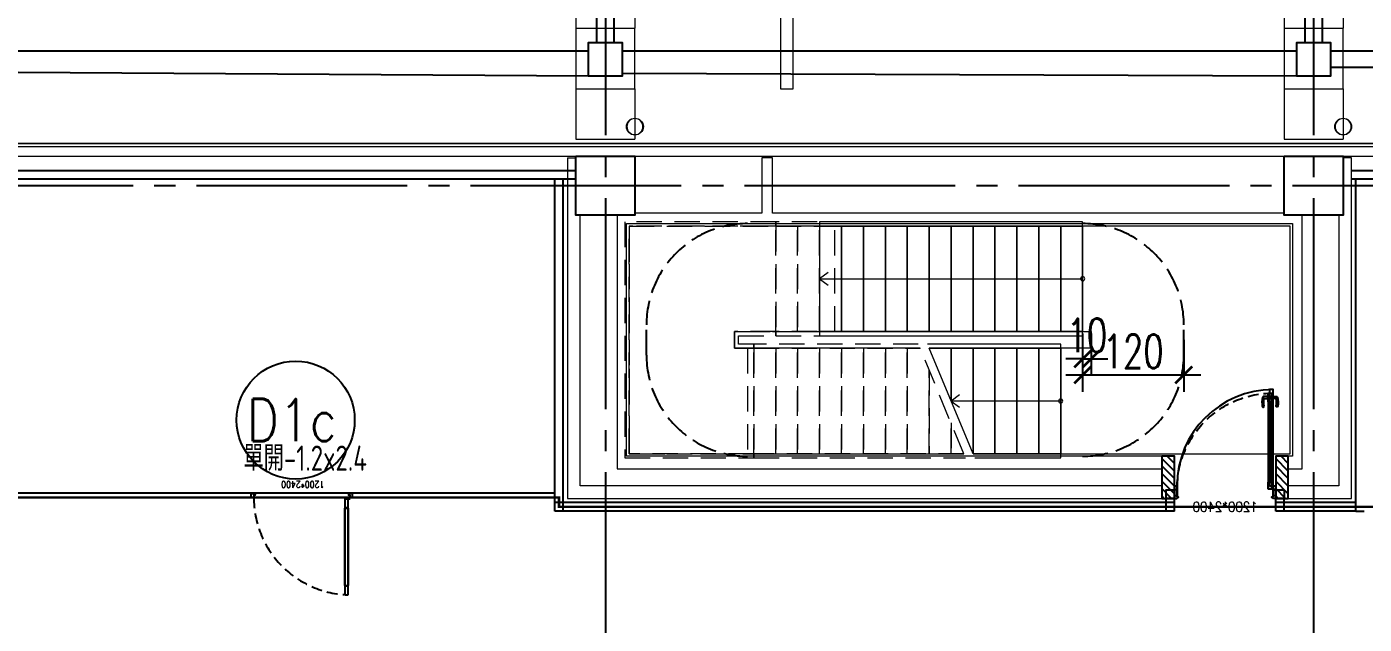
# Model space of a CAD drawing. Extents: x -960 to 27370, y -1283 to 11880.
# Drawn here: x 16954 to 18540, y 8480 to 9189 of the extents above; entities that cross this region are included whole.
import ezdxf
from ezdxf.enums import TextEntityAlignment as Align

# ---------------------------------------------------------------- set-up
doc = ezdxf.new("R2010")
doc.units = 0
doc.header["$LTSCALE"] = 100
for name, pattern in [('188K-SM-03-F10-ARCH-PA-Y2257103$0$AP5A-SM-03-F20-ARCH-PA-Y2230801+Y2230803$0$ALL-PA-TXT-Y2221201$0$DASHED', [19.05, 12.7, -6.35]), ('188K-SM-03-F10-ARCH-PA-Y2257103$0$HIDDEN2', [0.1875, 0.125, -0.0625]), ('X-S-FAB-L10$0$COL-CEN-LIN', [3.25, 2.5, -0.25, 0.25, -0.25]), ('X-S-FAB-L10$0$HIDDEN', [0.4, 0.3, -0.1]), ('X-S-FAB-L10$0$JJP_虛線(退縮線、投影線、地下室範圍、非屬本工程、圖面分區)', [0.45, 0.3, -0.15]), ('X-S-FAB-L10$0$虛線', [0.846667, 0.423333, -0.423333])]:
    doc.linetypes.add(name, pattern=pattern)
for name, color, linetype in [('188K-SM-03-F10-ARCH-PA-Y2257103$0$K-0-Door-TXT', 53, 'Continuous'), ('188K-SM-03-F10-ARCH-PA-Y2257103$0$K-AREA', 53, 'Continuous'), ('188K-SM-03-F10-ARCH-PA-Y2257103$0$K-Door', 53, 'Continuous'), ('188K-SM-03-F10-ARCH-PA-Y2257103$0$K-P1S-4.2-單抗', 53, 'Continuous'), ('188K-SM-03-F10-ARCH-PA-Y2257103$0$K-TXT', 53, 'Continuous'), ('188K-SM-03-F10-ARCH-PA-Y2257103$0$K-岩棉 2hr 7.5-單抗', 53, 'Continuous'), ('188K-SM-03-F10-ARCH-PA-Y2257103$0$K-岩棉 2hr 7.5-非抗', 53, 'Continuous'), ('188K-SM-03-F10-ARCH-PA-Y2257103$0$非YK-K-防火門', 53, 'Continuous'), ('X-S-FAB-L10$0$0-DIM-TXT', 8, 'Continuous'), ('X-S-FAB-L10$0$A-OBJE-MEP', 8, 'Continuous'), ('X-S-FAB-L10$0$A-STRS', 8, 'Continuous'), ('X-S-FAB-L10$0$A-WALL-EX', 8, 'Continuous'), ('X-S-FAB-L10$0$A-WALL-IN', 8, 'Continuous'), ('X-S-FAB-L10$0$BLOCK', 8, 'Continuous'), ('X-S-FAB-L10$0$CCL', 8, 'X-S-FAB-L10$0$COL-CEN-LIN'), ('X-S-FAB-L10$0$COL-S', 8, 'Continuous'), ('X-S-FAB-L10$0$DW_Frame', 8, 'Continuous'), ('X-S-FAB-L10$0$HID', 8, 'X-S-FAB-L10$0$HIDDEN'), ('X-S-FAB-L10$0$S-BEAM-SHOW', 8, 'Continuous'), ('X-S-FAB-L10$0$S-SLAB-SHOW', 8, 'Continuous'), ('X-S-FAB-L10$0$Steel Frame-188K', 8, 'Continuous'), ('X-S-FAB-L10$0$WALL_188K_IN', 8, 'Continuous')]:
    doc.layers.add(name, color=color, linetype=linetype)
doc.styles.add('188K-SM-03-F10-ARCH-PA-Y2257103$0$AA-TXT', font='isocp.shx', dxfattribs={"width": 0.8, "bigfont": 'chineset.shx'})
doc.styles.add('188K-SM-03-F10-ARCH-PA-Y2257103$0$AP5A-SM-03-F20-ARCH-PA-Y2230801+Y2230803$0$ALL-PA-TXT-Y2221201$0$Standard', font='txt.shx', dxfattribs={"bigfont": 'chineset.shx'})
doc.styles.add('188K-SM-03-F10-ARCH-PA-Y2257103$0$Standard', font='txt.shx', dxfattribs={"bigfont": 'chineset.shx'})
doc.styles.add('X-S-FAB-L10$0$CHINA', font='simplex.shx', dxfattribs={"width": 0.75, "bigfont": 'chineset.shx'})
doc.styles.add('X-S-FAB-L10$0$DimStyUse', font='romans.shx', dxfattribs={"width": 0.7})
doc.styles.add('X-S-FAB-L10$0$Standard', font='', dxfattribs={"width": 0.8})
doc.styles.add('X-S-FAB-L10$0$TG_NOTE_TEXT', font='simplex.shx', dxfattribs={"width": 0.75, "bigfont": 'chineset.shx'})
doc.styles.get('X-S-FAB-L10$0$Standard').set_extended_font_data('Microsoft JhengHei')
doc.dimstyles.new('X-S-FAB-L10$0$SLASHM', dxfattribs={"dimtxt": 40, "dimasz": 20, "dimexe": 20, "dimexo": 0, "dimgap": 8, "dimtad": 1, "dimdsep": 46, "dimtxsty": 'X-S-FAB-L10$0$DimStyUse', "dimblk": 'X-S-FAB-L10$0$_ArchTick', "dimcen": 10, "dimdle": 20, "dimclrt": 2, "dimazin": 0, "dimtfac": 1, "dimtix": 1, "dimtmove": 2, "dimatfit": 3, "dimfxl": 10, "dimtolj": 1, "dimarcsym": 0})

# ---------------------------------------------------------------- blocks, each defined once
blk = doc.blocks.new('X-S-FAB-L10$0$FAB2-L05')
at = {"layer": 'X-S-FAB-L10$0$CCL'}
for p, q in [((-8520, 11005), (-8520, 0)), ((-7680, 11005), (-7680, 0)), ((-26880, 9720), (1210, 9720))]:
    blk.add_line(p, q, dxfattribs=at)
at = {"layer": 'X-S-FAB-L10$0$COL-S'}
for points in [[(-8540, 9890), (-8500, 9890), (-8500, 9850), (-8540, 9850)], [(-7700, 9890), (-7660, 9890), (-7660, 9850), (-7700, 9850)], [(-8555, 9755), (-8485, 9755), (-8485, 9685), (-8555, 9685)], [(-7715, 9755), (-7645, 9755), (-7645, 9685), (-7715, 9685)]]:
    blk.add_lwpolyline(points, close=True, dxfattribs=at)
blk = doc.blocks.new('X-S-FAB-L10$0$_ArchTick')
at = {"color": 0, "linetype": 'ByBlock', "const_width": 0.15}
blk.add_lwpolyline([(-0.5, -0.5), (0.5, 0.5)], dxfattribs=at)
blk = doc.blocks.new('*D219')
at = {"layer": 'DefPoints', "color": 0, "lineweight": -2, "transparency": 16777216}
for p, q in [((18206, 8818.2), (18206, 8755.4)), ((18326, 8817), (18326, 8755.4)), ((18186, 8775.4), (18346, 8775.4))]:
    blk.add_line(p, q, dxfattribs=at)
at = {"layer": 'DefPoints', "color": 0, "transparency": 16777216}
for p in [(18206, 8818.2), (18326, 8817), (18326, 8775.4)]:
    blk.add_point(p, dxfattribs=at)
at = {"layer": 'DefPoints', "color": 0, "lineweight": -2, "transparency": 16777216, "xscale": 20, "yscale": 20, "zscale": 20, "rotation": 180}
blk.add_blockref('X-S-FAB-L10$0$_ArchTick', (18206, 8775.4), dxfattribs=at)
at = {"layer": 'DefPoints', "color": 0, "lineweight": -2, "transparency": 16777216, "xscale": 20, "yscale": 20, "zscale": 20}
blk.add_blockref('X-S-FAB-L10$0$_ArchTick', (18326, 8775.4), dxfattribs=at)
at = {"layer": 'DefPoints', "color": 2, "transparency": 16777216, "insert": (18266, 8803.4), "char_height": 40, "attachment_point": 5, "style": 'X-S-FAB-L10$0$DimStyUse'}
blk.add_mtext('\\A1;120', dxfattribs=at)
blk = doc.blocks.new('*D220')
at = {"layer": 'DefPoints', "color": 0, "lineweight": -2, "transparency": 16777216}
for p, q in [((18206, 8824.5), (18206, 8774.373373)), ((18216, 8824.5), (18216, 8774.373373)), ((18206, 8794.373373), (18186, 8794.373373)), ((18206, 8794.373373), (18216, 8794.373373)), ((18216, 8794.373373), (18236, 8794.373373))]:
    blk.add_line(p, q, dxfattribs=at)
at = {"layer": 'DefPoints', "color": 0, "transparency": 16777216}
for p in [(18206, 8824.5), (18216, 8824.5), (18216, 8794.373373)]:
    blk.add_point(p, dxfattribs=at)
at = {"layer": 'DefPoints', "color": 0, "lineweight": -2, "transparency": 16777216, "xscale": 20, "yscale": 20, "zscale": 20}
blk.add_blockref('X-S-FAB-L10$0$_ArchTick', (18206, 8794.373373), dxfattribs=at)
at = {"layer": 'DefPoints', "color": 0, "lineweight": -2, "transparency": 16777216, "xscale": 20, "yscale": 20, "zscale": 20, "rotation": 180}
blk.add_blockref('X-S-FAB-L10$0$_ArchTick', (18216, 8794.373373), dxfattribs=at)
at = {"layer": 'DefPoints', "color": 2, "transparency": 16777216, "insert": (18211, 8822.373373), "char_height": 40, "attachment_point": 5, "style": 'X-S-FAB-L10$0$DimStyUse'}
blk.add_mtext('\\A1;10', dxfattribs=at)
blk = doc.blocks.new('188K-SM-03-F10-ARCH-PA-Y2257103$0$F14P8-SM-03-FB1-ARCH-PA(B)-Y2210902$0$18P2-XFDP40$0$GAD2205')
blk.add_lwpolyline([(0, 1), (0, 1), (-18, 1, -0.414214), (-18, 2), (-18, 3, -0.414214), (-18, 3), (-14, 3, 0.414214), (-13, 4), (-13, 4, 0.414214), (-14, 4), (-18, 4, -0.414214), (-18, 5), (-18, 12, -0.414214), (-18, 12), (-18, 12, 0.414214), (-18, 12), (-18, 14, 0.72636), (-19, 14), (-19, 13, 0.158507), (-19, 13), (-19, 0, 0.414214), (-19, 0), (19, 0, 0.414214), (19, 0), (19, 13, 0.158507), (19, 13), (19, 14, 0.72636), (18, 14), (18, 12, 0.414214), (18, 12, -0.414214), (18, 12), (18, 5, -0.414214), (18, 4), (14, 4, 0.414214), (13, 4), (13, 4, 0.414214), (14, 3), (18, 3, -0.414214), (18, 3), (18, 2, -0.414214), (18, 1), (0, 1)], format="xyb", close=True)
blk = doc.blocks.new('188K-SM-03-F10-ARCH-PA-Y2257103$0$(FS1-4)1hr單開防火門-1200x2400')
for p, q in [((8.8, 117.1, 0), (9.6, 117.1, 0)), ((8.8, 112.2, 0), (8.8, 117.1, 0)), ((9.6, 112.2, 0), (8.8, 112.2, 0)), ((9.6, 117.1, 0), (9.6, 112.2, 0)), ((9.6, 115.7, 0), (13.6, 115.7, 0)), ((13.5, 113.5, 0), (9.6, 113.5, 0)), ((13.6, 115.7, 0), (15, 115.7, 0)), ((0, 4.5), (0, -4.5)), ((2.8, 5), (0.5, 5)), ((3, -3.2), (3, 4.8)), ((117, -3.2), (117, 4.8)), ((117.2, 5), (119.5, 5)), ((120, 4.5), (120, -4.5)), ((0.5, -5), (2.8, -5)), ((2.8, -5), (4.4, -4)), ((3.8, -3.2), (3, -3.2)), ((3.6, -3.5), (3.6, -3.3)), ((3.6, -3.3), (3.8, -3.3)), ((4.4, -3.5), (3.6, -3.5)), ((4.4, -3.2), (4.2, -3.2)), ((4.2, -3.3), (4.4, -3.3)), ((4.4, -3.3), (4.4, -3.5)), ((4.5, -3.7), (4.5, -3.3)), ((115.5, -3.7), (115.5, -3.3)), ((115.6, -3.2), (115.8, -3.2)), ((115.6, -3.3), (115.6, -3.5)), ((115.8, -3.3), (115.6, -3.3)), ((115.6, -3.5), (116.4, -3.5)), ((117.2, -5), (115.6, -4)), ((116.2, -3.2), (117, -3.2)), ((116.4, -3.3), (116.2, -3.3)), ((116.4, -3.5), (116.4, -3.3)), ((119.5, -5), (117.2, -5))]:
    blk.add_line(p, q)
at = {"elevation": 0}
blk.add_lwpolyline([(4, 115.7), (0, 115.7), (-1.4, 115.7, 0.327495), (-2.2, 115, 0.089847), (-2.4, 104.3, 1.144881), (-0.5, 104.7, -0.137079), (-0.5, 113, -0.349357), (0, 113.5), (4, 113.5)], format="xyb", dxfattribs=at)
for points in [[(4.8, 112.2), (4.8, 117.1), (4, 117.1), (4, 112.2)], [(-10, -5), (0, -5), (0, 5), (-10, 5)], [(120, -5), (130, -5), (130, 5), (120, 5)]]:
    blk.add_lwpolyline(points, close=True)
at = {"ltscale": 5}
for points in [[(8.8, 109.6), (8.8, 119.7), (4.8, 119.7), (4.8, 109.6)], [(5, 109.2), (5, 14.8), (5, 14.8), (5, 109.2)], [(8.6, 14.8), (8.5, 14.8), (8.5, 109.2), (8.6, 109.2)], [(8.8, 6.1), (8.8, 14.4), (4.8, 14.4), (4.8, 6.1)]]:
    blk.add_lwpolyline(points, close=True, dxfattribs=at)
blk.add_lwpolyline([(4.8, 109.7), (4.8, 108.4, 0.158507), (4.9, 108.4), (4.9, 108.3, 0.72636), (5, 108.3), (5, 108.5, 0.414214), (5, 108.5, -0.414214), (4.9, 108.5), (4.9, 109.2, -0.414214), (5, 109.2), (5.4, 109.2, 0.414214), (5.4, 109.3), (5.4, 109.3, 0.414214), (5.4, 109.3), (5, 109.3, -0.414214), (4.9, 109.4), (4.9, 109.5, -0.414214), (5, 109.6), (6.8, 109.6), (6.8, 109.6), (6.8, 109.6), (8.6, 109.6, -0.414214), (8.6, 109.5), (8.6, 109.4, -0.414214), (8.6, 109.3), (8.2, 109.3, 0.414214), (8.1, 109.3), (8.1, 109.3, 0.414214), (8.2, 109.2), (8.6, 109.2, -0.414214), (8.6, 109.2), (8.6, 108.5, -0.414214), (8.6, 108.5), (8.6, 108.5, 0.414214), (8.6, 108.5), (8.6, 108.3, 0.72636), (8.6, 108.3), (8.7, 108.4, 0.158507), (8.7, 108.4), (8.7, 109.7, 0.414214), (8.7, 109.7), (4.9, 109.7, 0.414214)], format="xyb", close=True, dxfattribs=at)
at = {"ltscale": 500}
for points in [[(3.2, -2.4), (3.2, 5.6), (3, 5.6), (3, -2.4)], [(8.5, 6.6), (4, 6.6), (4, 6.3), (8.5, 6.3)]]:
    blk.add_lwpolyline(points, close=True, dxfattribs=at)
at = {"linetype": '188K-SM-03-F10-ARCH-PA-Y2257103$0$HIDDEN2'}
blk.add_arc((3.4, 6.1), 113.7, 359.4256, 87.3094, dxfattribs=at)
at = {"extrusion": (0, 0, -1)}
for centre, major_axis, start_param, end_param in [((13.5, 113, 0), (-0.417, 0.417), 0.901482, 2.245889), ((-0.8, 108.9, 0), (10.9, 10.9), 0.51383, 1.058752), ((14.9, 114.8, 0), (-0.624, 0.624), 0.866962, 2.13291), ((-13.8, 109, 0), (21.3, 21.3), 0.585307, 0.943734), ((15, 104.3, 0), (0.707, 0.707), 0.872811, 4.284184)]:
    blk.add_ellipse(centre, major_axis=major_axis, ratio=1, start_param=start_param, end_param=end_param, dxfattribs=at)
for centre, major_axis, start_param, end_param in [((0.5, 4.5), (0.354, -0.354), 2.356194, 3.926991), ((2.8, 4.8), (0.106, -0.106), 7.068583, 8.63938), ((117.2, 4.8), (-0.106, -0.106), -2.356194, -0.785398), ((119.5, 4.5), (-0.354, -0.354), 2.356194, 3.926991), ((0.5, -4.5), (-0.354, -0.354), 5.497787, 7.068583), ((3.8, -3.3), (-0.0354, -0.0354), 0.785398, 3.926991), ((4.2, -3.3), (-0.0354, -0.0354), 3.926991, 7.068583), ((4.4, -3.3), (0.0354, -0.0354), 7.068583, 8.63938), ((4.2, -3.7), (0.212, -0.212), 6.162283, 7.068583), ((115.6, -3.3), (-0.0354, -0.0354), -2.356194, -0.785398), ((115.8, -3.7), (-0.212, -0.212), -0.785398, 0.120903), ((115.8, -3.3), (0.0354, -0.0354), -0.785398, 2.356194), ((116.2, -3.3), (0.0354, -0.0354), 2.356194, 5.497787), ((119.5, -4.5), (0.354, -0.354), -0.785398, 0.785398)]:
    blk.add_ellipse(centre, major_axis=major_axis, ratio=1, start_param=start_param, end_param=end_param)
at = {"ltscale": 500, "extrusion": (0, 0, -1)}
blk.add_ellipse((3.4, 6.1), major_axis=(-0.495, 0.495), ratio=1, start_param=5.497787, end_param=11.780972, dxfattribs=at)
at = {"ltscale": 5, "xscale": 0.1000000000058208, "yscale": 0.1000000000058208, "zscale": 0.1000000000058208}
blk.add_blockref('188K-SM-03-F10-ARCH-PA-Y2257103$0$F14P8-SM-03-FB1-ARCH-PA(B)-Y2210902$0$18P2-XFDP40$0$GAD2205', (6.8, 14.3), dxfattribs=at)
at = {"color": 8, "style": '188K-SM-03-F10-ARCH-PA-Y2257103$0$Standard', "width": 0.85}
blk.add_text('1200*2400', height=12, dxfattribs=at).set_placement((60, -15, 0), align=Align.MIDDLE_CENTER)
blk = doc.blocks.new('188K-SM-03-F10-ARCH-PA-Y2257103$0$單開庫板門-1200x2400)圓型拉環鎖+輔助鎖)')
at = {"ltscale": 0.1}
for p, q in [((26008.6, -11403.6), (26004.5, -11403.6)), ((26004.5, -11403.6), (26004.5, -11414.1)), ((26008.6, -11414.1), (26008.6, -11403.6)), ((26004.5, -11414.1), (26004.5, -11415.3)), ((26004.5, -11414.1), (26008.6, -11414.1)), ((26004.5, -11415.4), (26004.6, -11415.5)), ((26008.6, -11414), (26004.6, -11414)), ((26004.6, -11414.3), (26004.6, -11414.2)), ((26004.6, -11415.3), (26004.6, -11414.5)), ((26004.7, -11414.1), (26006.5, -11414.1)), ((26005.1, -11414.4), (26004.7, -11414.4)), ((26004.7, -11414.5), (26005.1, -11414.5)), ((26004.7, -11414.5), (26004.7, -11506)), ((26004.7, -11506), (26004.7, -11414.5)), ((26004.7, -11414.5), (26004.7, -11414.5)), ((26004.7, -11415.4), (26004.7, -11415.3)), ((26005.2, -11414.4), (26005.2, -11414.4)), ((26006.5, -11414.1), (26006.6, -11414.1)), ((26006.6, -11414.1), (26006.6, -11414.1)), ((26006.6, -11414.1), (26008.4, -11414.1)), ((26008.4, -11414.4), (26008, -11414.4)), ((26008, -11414.4), (26008, -11414.4)), ((26008, -11414.5), (26008.4, -11414.5)), ((26008.4, -11506), (26008.4, -11414.5)), ((26008.4, -11414.5), (26008.4, -11414.5)), ((26008.4, -11414.5), (26008.4, -11506)), ((26008.4, -11415.3), (26008.4, -11415.4)), ((26008.5, -11414.2), (26008.5, -11414.3)), ((26008.5, -11414.5), (26008.5, -11415.3)), ((26008.5, -11415.5), (26008.6, -11415.4)), ((26008.6, -11415.3), (26008.6, -11414.1)), ((26008.6, -11506.4), (26004.5, -11506.4)), ((26004.5, -11506.4), (26004.5, -11518)), ((26004.7, -11506), (26004.7, -11506)), ((26008.4, -11506), (26008.4, -11506)), ((26008.6, -11518), (26008.6, -11506.4)), ((25999.5, -11519.7), (25999.5, -11523.2)), ((26002.5, -11519.1), (26000, -11519.1)), ((26000, -11523.7), (26002.4, -11523.7)), ((26002.4, -11523.7), (26004.1, -11522.6)), ((26002.9, -11518.5), (26002.6, -11518.5)), ((26002.6, -11518.5), (26002.6, -11521)), ((26002.6, -11521.9), (26002.6, -11519.3)), ((26002.6, -11521), (26002.9, -11521)), ((26003.4, -11521.9), (26002.6, -11521.9)), ((26002.9, -11521), (26002.9, -11518.5)), ((26003.3, -11522.2), (26003.3, -11522)), ((26003.3, -11522), (26003.4, -11522)), ((26004, -11522.2), (26003.3, -11522.2)), ((26008.3, -11517.5), (26003.6, -11517.5)), ((26003.6, -11517.5), (26003.6, -11517.7)), ((26003.6, -11517.7), (26008.3, -11517.7)), ((26004.1, -11521.9), (26003.9, -11521.9)), ((26003.9, -11522), (26004, -11522)), ((26004, -11522), (26004, -11522.2)), ((26004.2, -11522.4), (26004.2, -11521.9)), ((26004.5, -11518), (26008.6, -11518)), ((26008.3, -11517.7), (26008.3, -11517.5)), ((26114.8, -11521.9), (26115.1, -11521.9)), ((26114.8, -11522.4), (26114.8, -11521.9)), ((26114.9, -11522), (26114.9, -11522.2)), ((26115.1, -11522), (26114.9, -11522)), ((26114.9, -11522.2), (26115.7, -11522.2)), ((26116.6, -11523.7), (26114.9, -11522.6)), ((26115.5, -11521.9), (26116.3, -11521.9)), ((26115.7, -11522), (26115.5, -11522)), ((26115.7, -11522.2), (26115.7, -11522)), ((26116.3, -11521.9), (26116.3, -11519.3)), ((26116.5, -11519.1), (26119, -11519.1)), ((26119, -11523.7), (26116.6, -11523.7)), ((26119.5, -11519.7), (26119.5, -11523.2))]:
    blk.add_line(p, q, dxfattribs=at)
blk.add_lwpolyline([(26006.6, -11506.4), (26006.5, -11506.3), (26004.7, -11506.3, -0.414214), (26004.6, -11506.3), (26004.6, -11506.1, -0.414214), (26004.7, -11506.1), (26005.1, -11506.1, 0.414214), (26005.2, -11506.1), (26005.2, -11506, 0.414214), (26005.1, -11506), (26004.7, -11506, -0.414214), (26004.6, -11506), (26004.6, -11505.2, -0.414214), (26004.7, -11505.2), (26004.7, -11505.2, 0.414214), (26004.7, -11505.2), (26004.7, -11505, 0.72636), (26004.6, -11505), (26004.5, -11505.1, 0.158507), (26004.5, -11505.2), (26004.5, -11506.4, 0.414214), (26004.6, -11506.5), (26008.6, -11506.5, 0.414214), (26008.6, -11506.4), (26008.6, -11505.2, 0.158507), (26008.6, -11505.1), (26008.5, -11505, 0.72636), (26008.4, -11505), (26008.4, -11505.2, 0.414214), (26008.5, -11505.2, -0.414214), (26008.5, -11505.2), (26008.5, -11506, -0.414214), (26008.4, -11506), (26008, -11506, 0.414214), (26008, -11506), (26008, -11506.1, 0.414214), (26008, -11506.1), (26008.4, -11506.1, -0.414214), (26008.5, -11506.1), (26008.5, -11506.3, -0.414214), (26008.4, -11506.3), (26006.6, -11506.3)], format="xyb", close=True, dxfattribs=at)
for points in [[(25999.5, -11518.9), (25999.5, -11523.9)], [(26119.5, -11518.9), (26119.5, -11523.9)]]:
    blk.add_lwpolyline(points)
at = {"linetype": '188K-SM-03-F10-ARCH-PA-Y2257103$0$AP5A-SM-03-F20-ARCH-PA-Y2230801+Y2230803$0$ALL-PA-TXT-Y2221201$0$DASHED', "ltscale": 0.01}
blk.add_arc((26001.1, -11518.7), 115.3, 359.8531, 85.8135, dxfattribs=at)
at = {"ltscale": 0.1}
for centre, radius, start, end in [((26004.6, -11414.1), 0.0313, 90, 180), ((26004.6, -11415.3), 0.0313, 180, 216.0274), ((26004.7, -11414.2), 0.0313, 90, 180), ((26004.7, -11414.3), 0.0313, 180, 270), ((26004.7, -11414.5), 0.0313, 90, 180), ((26004.7, -11415.3), 0.0209, 180, 270), ((26004.7, -11415.4), 0.0313, 216.0274, 360), ((26004.7, -11415.3), 0.0209, 360, 90), ((26005.1, -11414.4), 0.0313, 270, 0), ((26005.1, -11414.4), 0.0313, 0, 90), ((26008, -11414.4), 0.0313, 90, 180), ((26008, -11414.4), 0.0313, 180, 270), ((26008.4, -11414.2), 0.0313, 360, 90), ((26008.4, -11414.3), 0.0313, 270, 0), ((26008.4, -11414.5), 0.0313, 0, 90), ((26008.5, -11415.3), 0.0209, 90, 180), ((26008.5, -11415.4), 0.0313, 180, 323.9726), ((26008.5, -11415.3), 0.0209, 270, 360), ((26008.6, -11414.1), 0.0313, 360, 90), ((26008.6, -11415.3), 0.0313, 323.9726, 360)]:
    blk.add_arc(centre, radius, start, end, dxfattribs=at)
for centre, major_axis, start_param, end_param in [((26000, -11519.7), (0.369, -0.369), 2.356194, 3.926991), ((26000, -11523.2), (-0.369, -0.369), 5.497787, 7.068583), ((26002.5, -11519.3), (0.111, -0.111), 7.068583, 8.63938), ((26003.4, -11521.9), (-0.0369, -0.0369), 0.785398, 3.926991), ((26003.9, -11521.9), (-0.0369, -0.0369), 3.926991, 7.068583), ((26004.1, -11521.9), (0.0369, -0.0369), 7.068583, 8.63938), ((26003.9, -11522.4), (0.221, -0.221), 6.162283, 7.068583), ((26114.8, -11521.9), (-0.0369, -0.0369), -2.356194, -0.785398), ((26115.1, -11522.4), (-0.221, -0.221), -0.785398, 0.120903), ((26115.1, -11521.9), (0.0369, -0.0369), -0.785398, 2.356194), ((26115.5, -11521.9), (0.0369, -0.0369), 2.356194, 5.497787), ((26116.5, -11519.3), (-0.111, -0.111), -2.356194, -0.785398), ((26119, -11519.7), (-0.369, -0.369), 2.356194, 3.926991), ((26119, -11523.2), (0.369, -0.369), -0.785398, 0.785398)]:
    blk.add_ellipse(centre, major_axis=major_axis, ratio=1, start_param=start_param, end_param=end_param, dxfattribs=at)
at = {"ltscale": 0.1, "extrusion": (0, 0, -1)}
blk.add_ellipse((26003.1, -11517.9), major_axis=(-0.516, 0.516), ratio=1, start_param=5.497787, end_param=11.780972, dxfattribs=at)
at = {"color": 8, "ltscale": 0.1, "style": '188K-SM-03-F10-ARCH-PA-Y2257103$0$AP5A-SM-03-F20-ARCH-PA-Y2230801+Y2230803$0$ALL-PA-TXT-Y2221201$0$Standard', "width": 0.85}
blk.add_text('1200*2400', height=8, dxfattribs=at).set_placement((26058.4, -11534.4), align=Align.MIDDLE_CENTER)
blk = doc.blocks.new('188K-SM-03-F10-ARCH-PA-Y2257103')
at = {"layer": '188K-SM-03-F10-ARCH-PA-Y2257103$0$K-AREA', "const_width": 3, "elevation": 0}
blk.add_lwpolyline([(4365, 8630), (17585, 8630), (17585, 8619), (18927.5, 8619), (18927.5, 8262.5), (19320, 8262.5), (19320, 7545), (19275, 7545), (19275, 7455), (19320, 7455), (19320, 7320), (21650, 7320), (21650, 5950), (24305, 5950), (24305, 5575), (23575, 5575), (23575, 5050), (23490, 5050), (23490, 4550), (23470, 4550), (23470, 3572.5), (24305, 3572.5), (24305, 2070)], dxfattribs=at)
at = {"layer": '188K-SM-03-F10-ARCH-PA-Y2257103$0$K-P1S-4.2-單抗'}
for p, q in [((17580, 8635, 0), (15315, 8635, 0)), ((17580, 8630, 0), (15315, 8630, 0))]:
    blk.add_line(p, q, dxfattribs=at)
at = {"layer": '188K-SM-03-F10-ARCH-PA-Y2257103$0$K-TXT'}
blk.add_circle((17272.6, 8721.9, 0), 70, dxfattribs=at)
at = {"layer": '188K-SM-03-F10-ARCH-PA-Y2257103$0$K-岩棉 2hr 7.5-單抗'}
for p, q in [((18315, 8624, 0), (17580, 8624, 0)), ((18315, 8614, 0), (17580, 8614, 0)), ((18305, 8614, 0), (18305, 8629, 0)), ((18315, 8614, 0), (18315, 8629, 0)), ((18435, 8614, 0), (18435, 8629, 0)), ((18530, 8624, 0), (18435, 8624, 0)), ((18530, 8614, 0), (18435, 8614, 0)), ((18445, 8614, 0), (18445, 8629, 0))]:
    blk.add_line(p, q, dxfattribs=at)
at = {"layer": '188K-SM-03-F10-ARCH-PA-Y2257103$0$K-岩棉 2hr 7.5-非抗'}
for p, q in [((17605, 9017.5, 0), (16835, 9017.5, 0)), ((18937.5, 9017.5, 0), (18525, 9017.5, 0)), ((17605, 9007.5, 0), (16835, 9007.5, 0)), ((17580, 8614, 0), (17580, 9007.5, 0)), ((17590, 8614, 0), (17590, 9007.5, 0)), ((18937.5, 9007.5, 0), (18525, 9007.5, 0)), ((18530, 8614), (18530, 9007.5)), ((18530, 8614), (18540, 8614, 0))]:
    blk.add_line(p, q, dxfattribs=at)
at = {"layer": '188K-SM-03-F10-ARCH-PA-Y2257103$0$K-Door', "rotation": 180}
blk.add_blockref('188K-SM-03-F10-ARCH-PA-Y2257103$0$單開庫板門-1200x2400)圓型拉環鎖+輔助鎖)', (43339.5, -2888.9), dxfattribs=at)
at = {"layer": '188K-SM-03-F10-ARCH-PA-Y2257103$0$非YK-K-防火門', "xscale": -1}
blk.add_blockref('188K-SM-03-F10-ARCH-PA-Y2257103$0$(FS1-4)1hr單開防火門-1200x2400', (18435, 8634, 0), dxfattribs=at)
at = {"layer": '188K-SM-03-F10-ARCH-PA-Y2257103$0$K-0-Door-TXT', "style": '188K-SM-03-F10-ARCH-PA-Y2257103$0$AA-TXT', "width": 0.8}
blk.add_text('單開-1.2x2.4', height=30, dxfattribs=at).set_placement((17283.9, 8676.7, 0), align=Align.MIDDLE_CENTER)
at = {"layer": '188K-SM-03-F10-ARCH-PA-Y2257103$0$K-TXT', "style": '188K-SM-03-F10-ARCH-PA-Y2257103$0$Standard', "width": 0.85}
blk.add_text('D1c', height=50, dxfattribs=at).set_placement((17268.2, 8721.9, 0), align=Align.MIDDLE)
blk = doc.blocks.new('X-S-FAB-L10')
at = {"layer": 'X-S-FAB-L10$0$WALL_188K_IN'}
h = blk.add_hatch(dxfattribs=at)
h.set_pattern_fill('LINE', color=256, scale=2, angle=135)
h.set_pattern_definition([(135, (18314.95, 8580.6165), (-4.49013, -4.49013), [])])
h.paths.add_polyline_path([(18314.95, 8629), (18314.95, 8679), (18299.95, 8679), (18299.95, 8629)])
h = blk.add_hatch(dxfattribs=at)
h.set_pattern_fill('LINE', color=256, scale=2, angle=135)
h.set_pattern_definition([(135, (18449.95, 8580.6165), (-4.49013, -4.49013), [])])
h.paths.add_polyline_path([(18449.95, 8629), (18449.95, 8679), (18434.95, 8679), (18434.95, 8629)])
for p, q in [((18314.95, 8629), (18314.95, 8644)), ((18434.95, 8629), (18434.95, 8644))]:
    blk.add_line(p, q)
blk.add_lwpolyline([(18431.95, 8644), (18431.95, 8758), (18427.575, 8758), (18427.575, 8644)], close=True)
blk.add_arc((18431.95, 8644), 114, 90, 180)
at = {"layer": 'X-S-FAB-L10$0$A-OBJE-MEP', "lineweight": 0, "flags": 128}
for points in [[(17684.5, 9070, 1), (17665.5, 9070, 1)], [(18524.5, 9070, 1), (18505.5, 9070, 1)]]:
    blk.add_lwpolyline(points, format="xyb", close=True, dxfattribs=at)
at = {"layer": 'X-S-FAB-L10$0$A-OBJE-MEP', "lineweight": 0}
for centre in [(17675, 9070), (18515, 9070)]:
    blk.add_circle(centre, 10, dxfattribs=at)
at = {"layer": 'X-S-FAB-L10$0$A-STRS', "linetype": 'X-S-FAB-L10$0$JJP_虛線(退縮線、投影線、地下室範圍、非屬本工程、圖面分區)', "lineweight": 0}
for p, q in [((17842, 8957), (17663, 8957)), ((17663, 8957), (17663, 8677)), ((17668, 8682), (17668, 8952)), ((17668, 8952), (17842, 8952)), ((17842, 8952), (17668, 8952)), ((17668, 8952), (17668, 8682)), ((17842, 8952), (17842, 8957)), ((18206, 8957), (17842, 8957)), ((17842, 8957), (17842, 8952)), ((17842, 8952), (18206, 8952)), ((17842, 8952), (17842, 8827)), ((17842, 8952), (17842, 8827)), ((17842, 8952), (17842, 8827)), ((17842, 8827), (17842, 8952)), ((17868, 8952), (17842, 8952)), ((17842, 8952), (17842, 8827)), ((17868, 8952), (17868, 8827)), ((17868, 8827), (17868, 8952)), ((17868, 8952), (17868, 8827)), ((17894, 8952), (17868, 8952)), ((17894, 8952), (17894, 8827)), ((17894, 8827), (17894, 8952)), ((17894, 8952), (17894, 8827)), ((17920, 8952), (17894, 8952)), ((17912.046, 8827), (17912.046, 8952)), ((17920, 8952), (17920, 8827)), ((17920, 8827), (17920, 8952)), ((17920, 8952), (17920, 8827)), ((17946, 8952), (17920, 8952)), ((17946, 8952), (17946, 8827)), ((17946, 8827), (17946, 8952)), ((17946, 8952), (17946, 8827)), ((17972, 8952), (17946, 8952)), ((17972, 8952), (17972, 8827)), ((17972, 8827), (17972, 8952)), ((17972, 8952), (17972, 8827)), ((17998, 8952), (17972, 8952)), ((17998, 8952), (17998, 8827)), ((17998, 8827), (17998, 8952)), ((17998, 8952), (17998, 8827)), ((18024, 8952), (17998, 8952)), ((18024, 8952), (18024, 8827)), ((18024, 8827), (18024, 8952)), ((18024, 8952), (18024, 8827)), ((18050, 8952), (18024, 8952)), ((18050, 8952), (18050, 8827)), ((18050, 8827), (18050, 8952)), ((18050, 8952), (18050, 8827)), ((18076, 8952), (18050, 8952)), ((18076, 8952), (18076, 8827)), ((18076, 8827), (18076, 8952)), ((18076, 8952), (18076, 8827)), ((18102, 8952), (18076, 8952)), ((18102, 8952), (18102, 8827)), ((18102, 8827), (18102, 8952)), ((18102, 8952), (18102, 8827)), ((18128, 8952), (18102, 8952)), ((18128, 8952), (18128, 8827)), ((18128, 8827), (18128, 8952)), ((18128, 8952), (18128, 8827)), ((18154, 8952), (18128, 8952)), ((18154, 8952), (18154, 8827)), ((18154, 8827), (18154, 8952)), ((18154, 8952), (18154, 8827)), ((18180, 8952), (18154, 8952)), ((18180, 8952), (18180, 8827)), ((18180, 8827), (18180, 8952)), ((18180, 8952), (18180, 8827)), ((18206, 8952), (18180, 8952)), ((18206, 8952), (18206, 8957)), ((18206, 8827), (18206, 8952)), ((17842, 8827), (17793, 8827)), ((17793, 8827), (17793, 8807)), ((17793, 8807), (17793, 8827)), ((17793, 8827), (17842, 8827)), ((17798, 8812), (17798, 8822)), ((17798, 8822), (17842, 8822)), ((17842, 8822), (17842, 8827)), ((18206, 8827), (17842, 8827)), ((17842, 8827), (17842, 8822)), ((17842, 8827), (17868, 8827)), ((17842, 8822), (18206, 8822)), ((17868, 8827), (17894, 8827)), ((17894, 8827), (17920, 8827)), ((17920, 8827), (17946, 8827)), ((17946, 8827), (17972, 8827)), ((17972, 8827), (17998, 8827)), ((17998, 8827), (18024, 8827)), ((18024, 8827), (18050, 8827)), ((18050, 8827), (18076, 8827)), ((18076, 8827), (18102, 8827)), ((18102, 8827), (18128, 8827)), ((18128, 8827), (18154, 8827)), ((18154, 8827), (18180, 8827)), ((18180, 8827), (18206, 8827)), ((18206, 8822), (18206, 8827)), ((17793, 8807), (17816, 8807)), ((17816, 8807), (17793, 8807)), ((17816, 8812), (17798, 8812)), ((17808.656, 8807), (17808.656, 8682)), ((18011.089, 8812), (17816, 8812)), ((17816, 8812), (17816, 8807)), ((17816, 8807), (17816, 8812)), ((17816, 8807), (18013.169, 8807)), ((17816, 8682), (17816, 8807)), ((17816, 8682), (17816, 8807)), ((17816, 8682), (17816, 8807)), ((17842, 8807), (17816, 8807)), ((17816, 8807), (17816, 8682)), ((17816, 8682), (17816, 8807)), ((17842, 8682), (17842, 8807)), ((17868, 8807), (17842, 8807)), ((17842, 8807), (17842, 8682)), ((17842, 8682), (17842, 8807)), ((17868, 8682), (17868, 8807)), ((17894, 8807), (17868, 8807)), ((17868, 8807), (17868, 8682)), ((17868, 8682), (17868, 8807)), ((17894, 8682), (17894, 8807)), ((17920, 8807), (17894, 8807)), ((17894, 8807), (17894, 8682)), ((17894, 8682), (17894, 8807)), ((17920, 8682), (17920, 8807)), ((17946, 8807), (17920, 8807)), ((17920, 8807), (17920, 8682)), ((17920, 8682), (17920, 8807)), ((17946, 8682), (17946, 8807)), ((17972, 8807), (17946, 8807)), ((17946, 8807), (17946, 8682)), ((17946, 8682), (17946, 8807)), ((17972, 8682), (17972, 8807)), ((17998, 8807), (17972, 8807)), ((17972, 8807), (17972, 8682)), ((17972, 8682), (17972, 8807)), ((17998, 8682), (17998, 8807)), ((18013.169, 8807), (17998, 8807)), ((17998, 8807), (17998, 8682)), ((17998, 8682), (17998, 8807)), ((18065.169, 8682), (18013.169, 8807)), ((18024, 8682), (18024, 8780.965)), ((18024, 8780.965), (18024, 8682)), ((18024, 8682), (18024, 8780.965)), ((18050, 8682), (18050, 8718.464)), ((18050, 8718.464), (18050, 8682)), ((18050, 8682), (18050, 8718.464)), ((17816, 8682), (17668, 8682)), ((17668, 8682), (17816, 8682)), ((18065.169, 8682), (17816, 8682)), ((17816, 8682), (17816, 8677)), ((17816, 8677), (17816, 8682)), ((17816, 8682), (17842, 8682)), ((17842, 8682), (17868, 8682)), ((17868, 8682), (17894, 8682)), ((17894, 8682), (17920, 8682)), ((17920, 8682), (17946, 8682)), ((17946, 8682), (17972, 8682)), ((17972, 8682), (17998, 8682)), ((17998, 8682), (18024, 8682)), ((18024, 8682), (18050, 8682)), ((18050, 8682), (18065.169, 8682)), ((17663, 8677), (17816, 8677)), ((17816, 8677), (18067.249, 8677))]:
    blk.add_line(p, q, dxfattribs=at)
at = {"layer": 'X-S-FAB-L10$0$A-STRS', "linetype": 'X-S-FAB-L10$0$虛線', "lineweight": 0}
for p, q in [((17842, 8952), (17668, 8952)), ((17668, 8952), (17668, 8682)), ((18206, 8952), (17842, 8952)), ((18206, 8827), (18206, 8952)), ((17793, 8807), (17793, 8827)), ((17793, 8827), (17842, 8827)), ((17842, 8827), (18206, 8827)), ((17808.656, 8807), (17793, 8807)), ((17816, 8807), (17808.656, 8807)), ((18013.169, 8807), (17816, 8807)), ((17668, 8682), (17808.656, 8682)), ((17808.656, 8682), (17816, 8682)), ((17816, 8682), (18065.169, 8682))]:
    blk.add_line(p, q, dxfattribs=at)
at = {"layer": 'X-S-FAB-L10$0$A-STRS', "lineweight": 0}
for p, q in [((18206, 8957), (17894, 8957)), ((17894, 8957), (17894, 8952)), ((17894, 8952), (18206, 8952)), ((18206, 8952), (17894, 8952)), ((17894, 8952), (17894, 8827)), ((17894, 8952), (17894, 8827)), ((17920, 8952), (17894, 8952)), ((17920, 8952), (17920, 8827)), ((17920, 8827), (17920, 8952)), ((17920, 8952), (17920, 8827)), ((17946, 8952), (17920, 8952)), ((17946, 8952), (17946, 8827)), ((17946, 8827), (17946, 8952)), ((17946, 8952), (17946, 8827)), ((17972, 8952), (17946, 8952)), ((17972, 8952), (17972, 8827)), ((17972, 8827), (17972, 8952)), ((17972, 8952), (17972, 8827)), ((17998, 8952), (17972, 8952)), ((17998, 8952), (17998, 8827)), ((17998, 8827), (17998, 8952)), ((17998, 8952), (17998, 8827)), ((18024, 8952), (17998, 8952)), ((18024, 8952), (18024, 8827)), ((18024, 8827), (18024, 8952)), ((18024, 8952), (18024, 8827)), ((18050, 8952), (18024, 8952)), ((18050, 8952), (18050, 8827)), ((18050, 8827), (18050, 8952)), ((18050, 8952), (18050, 8827)), ((18076, 8952), (18050, 8952)), ((18076, 8952), (18076, 8827)), ((18076, 8827), (18076, 8952)), ((18076, 8952), (18076, 8827)), ((18102, 8952), (18076, 8952)), ((18102, 8952), (18102, 8827)), ((18102, 8827), (18102, 8952)), ((18102, 8952), (18102, 8827)), ((18128, 8952), (18102, 8952)), ((18128, 8952), (18128, 8827)), ((18128, 8827), (18128, 8952)), ((18128, 8952), (18128, 8827)), ((18154, 8952), (18128, 8952)), ((18154, 8952), (18154, 8827)), ((18154, 8827), (18154, 8952)), ((18154, 8952), (18154, 8827)), ((18180, 8952), (18154, 8952)), ((18180, 8952), (18180, 8827)), ((18180, 8827), (18180, 8952)), ((18180, 8952), (18180, 8827)), ((18206, 8952), (18180, 8952)), ((18206, 8952), (18206, 8957)), ((18206, 8827), (18206, 8952)), ((18206, 8827), (18206, 8952)), ((17904, 8897), (17894, 8889.5)), ((17894, 8889.5), (17920, 8889.5)), ((17894, 8889.5), (17904, 8882)), ((17920, 8889.5), (18180, 8889.5)), ((18180, 8889.5), (18206, 8889.5)), ((18206, 8827), (17894, 8827)), ((17894, 8827), (17894, 8822)), ((17894, 8827), (18206, 8827)), ((17894, 8827), (17920, 8827)), ((17894, 8822), (18206, 8822)), ((17920, 8827), (17946, 8827)), ((17946, 8827), (17972, 8827)), ((17972, 8827), (17998, 8827)), ((17998, 8827), (18024, 8827)), ((18024, 8827), (18050, 8827)), ((18050, 8827), (18076, 8827)), ((18076, 8827), (18102, 8827)), ((18102, 8827), (18128, 8827)), ((18128, 8827), (18154, 8827)), ((18154, 8827), (18180, 8827)), ((18180, 8827), (18206, 8827)), ((18206, 8822), (18206, 8827)), ((18180, 8812), (18021.92, 8812)), ((18024, 8807), (18180, 8807)), ((18180, 8807), (18024, 8807)), ((18050, 8807), (18024, 8807)), ((18076, 8682), (18024, 8807)), ((18050, 8744.5), (18050, 8807)), ((18076, 8807), (18050, 8807)), ((18050, 8807), (18050, 8744.5)), ((18050, 8744.5), (18050, 8807)), ((18076, 8682), (18076, 8807)), ((18102, 8807), (18076, 8807)), ((18076, 8807), (18076, 8682)), ((18076, 8682), (18076, 8807)), ((18102, 8682), (18102, 8807)), ((18128, 8807), (18102, 8807)), ((18102, 8807), (18102, 8682)), ((18102, 8682), (18102, 8807)), ((18128, 8682), (18128, 8807)), ((18154, 8807), (18128, 8807)), ((18128, 8807), (18128, 8682)), ((18128, 8682), (18128, 8807)), ((18154, 8682), (18154, 8807)), ((18180, 8807), (18154, 8807)), ((18154, 8807), (18154, 8682)), ((18154, 8682), (18154, 8807)), ((18180, 8807), (18180, 8812)), ((18180, 8682), (18180, 8807)), ((18180, 8682), (18180, 8807)), ((18060, 8752), (18050, 8744.5)), ((18154, 8744.5), (18050, 8744.5)), ((18050, 8744.5), (18060, 8737)), ((18180, 8744.5), (18154, 8744.5)), ((18180, 8682), (18076, 8682)), ((18076, 8682), (18180, 8682)), ((18076, 8682), (18102, 8682)), ((18102, 8682), (18128, 8682)), ((18128, 8682), (18154, 8682)), ((18154, 8682), (18180, 8682)), ((18180, 8677), (18180, 8682)), ((18078.08, 8677), (18180, 8677))]:
    blk.add_line(p, q, dxfattribs=at)
at = {"layer": 'X-S-FAB-L10$0$A-STRS', "lineweight": 0, "flags": 128}
for points in [[(18206, 8892, 1), (18206, 8887, 1)], [(18180, 8747, 1), (18180, 8742, 1)]]:
    blk.add_lwpolyline(points, format="xyb", close=True, dxfattribs=at)
at = {"layer": 'X-S-FAB-L10$0$A-WALL-EX', "lineweight": 0}
blk.add_line((15170, 9046.5), (24360, 9046.5), dxfattribs=at)
at = {"layer": 'X-S-FAB-L10$0$A-WALL-EX', "lineweight": 0, "flags": 128}
for points in [[(24360, 9050), (15170, 9050)], [(15170, 9050), (24360, 9050)], [(15170, 9050), (24360, 9050)], [(15170, 9050), (24360, 9050)], [(15170, 9050), (24360, 9050)], [(15170, 9050), (24360, 9050)], [(15170, 9050), (24360, 9050)], [(15170, 9050), (24360, 9050)], [(15155, 9035), (24363.5, 9035)]]:
    blk.add_lwpolyline(points, dxfattribs=at)
at = {"layer": 'X-S-FAB-L10$0$A-WALL-IN', "lineweight": 0}
for p, q in [((17653.75, 8965), (17653.75, 8664)), ((17653.75, 8965), (17653.75, 8955)), ((17825.5, 8967.5), (17675, 8967.5)), ((18445, 8967.5), (17838, 8967.5)), ((18466.25, 8664), (18466.25, 8965)), ((17665.05, 8679), (17665.05, 8955)), ((17665.05, 8955), (18454.95, 8955)), ((18454.95, 8955), (18454.95, 8679)), ((18299.95, 8679), (17665.05, 8679)), ((18454.95, 8679), (18449.95, 8679)), ((17653.75, 8664), (18299.95, 8664)), ((18449.95, 8664), (18466.25, 8664)), ((18299.95, 8644), (17610, 8644)), ((18510, 8644), (18449.95, 8644)), ((18525, 8629), (18525, 8644)), ((17610, 8629), (18299.95, 8629)), ((18449.95, 8629), (18525, 8629))]:
    blk.add_line(p, q, dxfattribs=at)
at = {"layer": 'X-S-FAB-L10$0$A-WALL-IN', "lineweight": 0, "flags": 128}
for points in [[(17847.5, 9890), (17847.5, 9115)], [(17862.5, 9115), (17862.5, 9890)], [(17847.5, 9115), (17862.5, 9115)], [(17595, 9033), (17595, 8629)], [(17595, 9033), (17605, 9033)], [(17838, 9033), (17825.5, 9033)], [(17825.5, 9033), (17825.5, 8967.5)], [(17838, 8967.5), (17838, 9033)], [(18525, 9033), (18515, 9033)], [(18525, 8644), (18525, 9033)], [(17610, 8644), (17610, 8965)], [(18510, 8965), (18510, 8644)], [(17825.5, 8955), (17838, 8955)], [(17595, 8629), (17610, 8629)]]:
    blk.add_lwpolyline(points, dxfattribs=at)
at = {"layer": 'X-S-FAB-L10$0$COL-S'}
for p, q in [((17620, 9170), (17660, 9170)), ((17620, 9130), (17620, 9170)), ((17660, 9170), (17660, 9130)), ((18460, 9170), (18500, 9170)), ((18460, 9130), (18460, 9170)), ((18500, 9170), (18500, 9130)), ((17660, 9130), (17620, 9130)), ((18500, 9130), (18460, 9130)), ((17605, 9035), (17675, 9035)), ((17605, 8965), (17605, 9035)), ((17675, 9035), (17675, 8965)), ((18445, 9035), (18515, 9035)), ((18445, 8965), (18445, 9035)), ((18515, 9035), (18515, 8965)), ((17675, 8965), (17605, 8965)), ((18515, 8965), (18445, 8965))]:
    blk.add_line(p, q, dxfattribs=at)
at = {"layer": 'X-S-FAB-L10$0$DW_Frame'}
for points in [[(18314.95, 8644), (18317.95, 8644), (18317.95, 8632), (18314.95, 8632)], [(18434.95, 8632), (18431.95, 8632), (18431.95, 8644), (18434.95, 8644)]]:
    blk.add_lwpolyline(points, dxfattribs=at)
at = {"layer": 'X-S-FAB-L10$0$HID'}
for p, q in [((17688.656, 8799), (17688.656, 8835)), ((18326, 8799), (18326, 8835))]:
    blk.add_line(p, q, dxfattribs=at)
for centre, start, end in [((17808.656, 8835), 90, 180), ((18206, 8835), 0, 90), ((17808.656, 8799), 180, 270), ((18206, 8799), 270, 0)]:
    blk.add_arc(centre, 120, start, end, dxfattribs=at)
at = {"layer": 'X-S-FAB-L10$0$S-BEAM-SHOW', "lineweight": 0, "flags": 128}
for points in [[(17605, 9878), (17605, 9187)], [(17675, 9878), (17675, 9187)], [(18445, 9878), (18445, 9187)], [(18515, 9878), (18515, 9187)], [(17605, 9187), (17605, 9115)], [(17605, 9187), (17675, 9187)], [(17675, 9115), (17675, 9187)], [(18445, 9187), (18445, 9115)], [(18445, 9187), (18515, 9187)], [(18515, 9115), (18515, 9187)], [(17605, 9115), (17675, 9115)], [(17605, 9115), (17605, 9055)], [(17675, 9115), (17675, 9055)], [(18445, 9115), (18515, 9115)], [(18445, 9115), (18445, 9055)], [(18515, 9115), (18515, 9055)], [(17605, 9055), (17675, 9055)], [(18445, 9055), (18515, 9055)]]:
    blk.add_lwpolyline(points, dxfattribs=at)
at = {"layer": 'X-S-FAB-L10$0$S-SLAB-SHOW', "lineweight": 0, "flags": 128}
blk.add_lwpolyline([(18180, 8682), (18452, 8682), (18452, 8952), (18206, 8952), (18206, 8827), (18216, 8827), (18216, 8807), (18180, 8807)], close=True, dxfattribs=at)
blk.add_lwpolyline([(18180, 8682), (18452, 8682), (18452, 8952), (18206, 8952), (18206, 8827), (18216, 8827), (18216, 8807), (18180, 8807)], close=True, dxfattribs=at)
at = {"layer": 'X-S-FAB-L10$0$Steel Frame-188K'}
blk.add_lwpolyline([(20955, 9140), (20205, 9140), (20205, 9105), (20115, 9105), (20115, 9140), (19340, 9140), (19340, 9130), (19300, 9130), (19300, 9140), (18500, 9140), (18500, 9130), (18460, 9130), (17660, 9133.226), (17660, 9130), (17620, 9130), (16820, 9134.878), (16820, 9130), (16780, 9130), (15980, 9140), (15980, 9130), (15940, 9130), (15940, 9140), (15165, 9140)], dxfattribs=at)
for points in [[(17630, 9894), (17620, 9894), (17620, 9904), (16820, 9904), (16820, 9894), (16810, 9894), (16810, 9170), (16820, 9170), (16820, 9160), (17620, 9160), (17620, 9170), (17630, 9170)], [(18470, 9894), (18460, 9894), (18460, 9904), (17660, 9904), (17660, 9894), (17650, 9894), (17650, 9170), (17660, 9170), (17660, 9160), (18460, 9160), (18460, 9170), (18470, 9170)], [(19310, 9894), (19300, 9894), (19300, 9904), (18500, 9904), (18500, 9894), (18490, 9894), (18490, 9170), (18500, 9170), (18500, 9160), (19300, 9160), (19300, 9170), (19310, 9170)]]:
    blk.add_lwpolyline(points, close=True, dxfattribs=at)
at = {"layer": 'X-S-FAB-L10$0$WALL_188K_IN'}
for points in [[(18314.95, 8629), (18314.95, 8679), (18299.95, 8679), (18299.95, 8629)], [(18449.95, 8629), (18449.95, 8679), (18434.95, 8679), (18434.95, 8629)]]:
    blk.add_lwpolyline(points, close=True, dxfattribs=at)
at = {"layer": 'X-S-FAB-L10$0$BLOCK'}
blk.add_blockref('X-S-FAB-L10$0$FAB2-L05', (26160, -720), dxfattribs=at)
at = {"style": 'X-S-FAB-L10$0$TG_NOTE_TEXT', "width": 0.5, "flags": 1}
for p in [(7463.301, 9020), (18268.251, 8649), (11197.77, 4800.167), (16485.801, 4800.167), (25420.27, 2635), (13360, 320.001, 0), (7463.301, -33.333)]:
    blk.add_attdef('WH', text='', height=20, dxfattribs=at).set_placement(p, align=Align.BOTTOM_LEFT)
at = {"width": 0.5}
for style, p in [('X-S-FAB-L10$0$TG_NOTE_TEXT', (7585, 9020)), ('X-S-FAB-L10$0$TG_NOTE_TEXT', (18389.95, 8649)), ('X-S-FAB-L10$0$TG_NOTE_TEXT', (11117.5, 4813.5)), ('X-S-FAB-L10$0$TG_NOTE_TEXT', (16607.5, 4813.5)), ('X-S-FAB-L10$0$TG_NOTE_TEXT', (25350, 2635)), ('X-S-FAB-L10$0$Standard', (13129.375, 325.001, 0)), ('X-S-FAB-L10$0$TG_NOTE_TEXT', (7585, -20))]:
    blk.add_attdef('DESC', text='', height=10, dxfattribs=dict(at, style=style)).set_placement(p, align=Align.BOTTOM_LEFT)
for tag, style, p in [('TYPE', 'X-S-FAB-L10$0$TG_NOTE_TEXT', (7619.286, 9020)), ('NO', 'X-S-FAB-L10$0$TG_NOTE_TEXT', (7650.095, 9020)), ('TYPE', 'X-S-FAB-L10$0$TG_NOTE_TEXT', (18424.236, 8649)), ('NO', 'X-S-FAB-L10$0$TG_NOTE_TEXT', (18455.045, 8649)), ('NO', 'X-S-FAB-L10$0$TG_NOTE_TEXT', (11088.595, 4813.5)), ('TYPE', 'X-S-FAB-L10$0$TG_NOTE_TEXT', (11151.786, 4813.5)), ('TYPE', 'X-S-FAB-L10$0$TG_NOTE_TEXT', (16641.786, 4813.5)), ('NO', 'X-S-FAB-L10$0$TG_NOTE_TEXT', (16672.595, 4813.5)), ('NO', 'X-S-FAB-L10$0$TG_NOTE_TEXT', (25313, 2635)), ('TYPE', 'X-S-FAB-L10$0$TG_NOTE_TEXT', (25350, 2635)), ('NO', 'X-S-FAB-L10$0$Standard', (13100, 320.001, 0)), ('TYPE', 'X-S-FAB-L10$0$Standard', (13129.375, 320.001, 0)), ('TYPE', 'X-S-FAB-L10$0$TG_NOTE_TEXT', (7619.286, -20)), ('NO', 'X-S-FAB-L10$0$TG_NOTE_TEXT', (7650.095, -20))]:
    blk.add_attdef(tag, text='', height=10, dxfattribs=dict(at, style=style)).set_placement(p, align=Align.BOTTOM_RIGHT)
at = {"style": 'X-S-FAB-L10$0$TG_NOTE_TEXT', "width": 0.5, "flags": 1}
for rotation, p in [(180, (43, 7480)), (180, (943, 7480)), (90, (24310, 3717.77)), (270, (17080, 1711.699))]:
    blk.add_attdef('WH', text='', height=20, rotation=rotation, dxfattribs=at).set_placement(p, align=Align.BOTTOM_LEFT)
at = {"width": 0.5}
for rotation, style, p in [(180, 'X-S-FAB-L10$0$Standard', (317.625, 7480)), (180, 'X-S-FAB-L10$0$Standard', (1217.625, 7480)), (90, 'X-S-FAB-L10$0$TG_NOTE_TEXT', (24310, 3647.5)), (270, 'X-S-FAB-L10$0$TG_NOTE_TEXT', (17080, 1605))]:
    blk.add_attdef('DESC', text='', height=10, rotation=rotation, dxfattribs=dict(at, style=style)).set_placement(p, align=Align.BOTTOM_LEFT)
for tag, rotation, style, p in [('TYPE', 180, 'X-S-FAB-L10$0$Standard', (317.625, 7480)), ('NO', 180, 'X-S-FAB-L10$0$Standard', (347, 7480)), ('TYPE', 180, 'X-S-FAB-L10$0$Standard', (1217.625, 7480)), ('NO', 180, 'X-S-FAB-L10$0$Standard', (1247, 7480)), ('TYPE', 90, 'X-S-FAB-L10$0$TG_NOTE_TEXT', (24310, 3647.5)), ('NO', 90, 'X-S-FAB-L10$0$TG_NOTE_TEXT', (24310, 3610.5)), ('TYPE', 270, 'X-S-FAB-L10$0$TG_NOTE_TEXT', (17080, 1605)), ('NO', 270, 'X-S-FAB-L10$0$TG_NOTE_TEXT', (17080, 1573))]:
    blk.add_attdef(tag, text='', height=10, rotation=rotation, dxfattribs=dict(at, style=style)).set_placement(p, align=Align.BOTTOM_RIGHT)
at = {"layer": 'X-S-FAB-L10$0$0-DIM-TXT', "style": 'X-S-FAB-L10$0$CHINA', "width": 0.75}
for p in [(667.414, 7855.1, -2689.4), (22627.353, 6728.814), (25644.722, 6728.814), (24778.787, 5569.051), (1118.252, 4980), (417.801, 4594.623), (23874.84, 4355), (22927.43, 4330.122), (23749.869, 3901.367), (417.801, 3765.236), (1118.252, 3730), (417.801, 3115.79), (536.882, 2227.832), (16908.994, 1782.652), (888.445, 880.466), (16977.43, 750), (18878.841, 750), (25641.221, 553.233), (21364.03, 526.894)]:
    blk.add_attdef('HIG', text='', height=80, dxfattribs=at).set_placement(p, align=Align.MIDDLE_LEFT)
at = {"layer": 'DefPoints'}
for base, p1, p2, picture, middle in [((18216, 8794.373), (18206, 8824.5), (18216, 8824.5), '*D220', (18211, 8822.373)), ((18326, 8775.443), (18206, 8818.226), (18326, 8817), '*D219', (18266, 8803.443))]:
    dim = blk.add_linear_dim(base=base, p1=p1, p2=p2, dimstyle='X-S-FAB-L10$0$SLASHM', dxfattribs=at)
    dim.commit()
    dim.dimension.update_dxf_attribs({"geometry": picture, "text_midpoint": middle})

msp = doc.modelspace()

# ---------------------------------------------------------------- block references
for name in ['X-S-FAB-L10', '188K-SM-03-F10-ARCH-PA-Y2257103']:
    msp.add_blockref(name, (0, 0))

doc.saveas('drawing.dxf')
